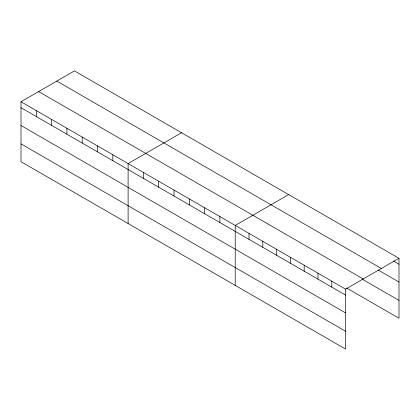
<?xml version="1.0" encoding="UTF-8"?>
<svg xmlns="http://www.w3.org/2000/svg" width="420" height="420" viewBox="0 0 420 420"><rect width="100%" height="100%" fill="white"/><g stroke="black" fill="none" stroke-linecap="round" stroke-linejoin="round"><path stroke-width="0.63" d="M21 101.755L345.571 289.144L345.571 349.094L21 161.705L21 101.755L74.429 70.907L399 258.295L399 318.244L346.584 287.983M181.54 132.741L128.105 163.59L128.105 223.545M288.645 194.581L235.216 225.43L235.216 285.385M345.571 289.144L399 258.295M393.482 261.051L399 264.238M56.8 81.086L381.365 268.475M378.031 269.955L399 282.062M38.635 91.576L363.2 278.964M362.03 279.08L399 300.421M21 107.698L345.571 295.087M21 125.522L345.571 312.905M21 143.882L345.571 331.27M331.774 281.18L331.774 287.123M317.982 273.215L317.982 279.158M304.185 265.251L304.185 271.194M290.393 257.287L290.393 263.23M276.596 249.322L276.596 255.266M262.805 241.358L262.805 247.301M249.008 233.394L249.008 239.337M219.912 216.594L219.912 222.537M204.614 207.764L204.614 213.707M189.31 198.928L189.31 204.871M174.011 190.092L174.011 196.035M158.708 181.262L158.708 187.204M143.409 172.426L143.409 178.369M112.807 154.76L112.807 160.703M97.503 145.924L97.503 151.867M82.205 137.088L82.205 143.031M66.901 128.258L66.901 134.201M51.602 119.422L51.602 125.365M36.299 110.586L36.299 116.529"/></g></svg>
